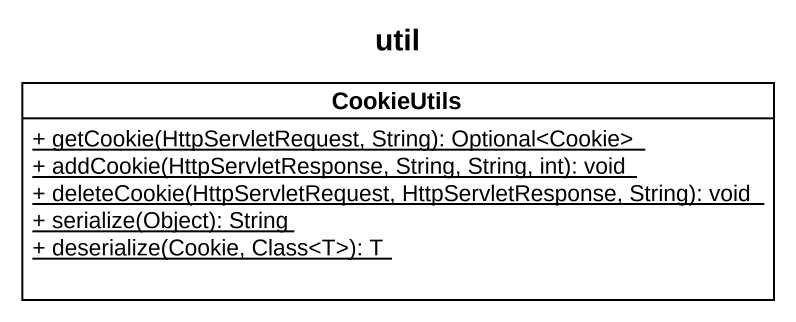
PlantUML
@startuml
title util
hide circle
hide empty members
skinparam classAttributeIconSize 0
class CookieUtils {
  {static} + getCookie(HttpServletRequest, String): Optional<Cookie>
  {static} + addCookie(HttpServletResponse, String, String, int): void
  {static} + deleteCookie(HttpServletRequest, HttpServletResponse, String): void
  {static} + serialize(Object): String
  {static} + deserialize(Cookie, Class<T>): T
}
@enduml
